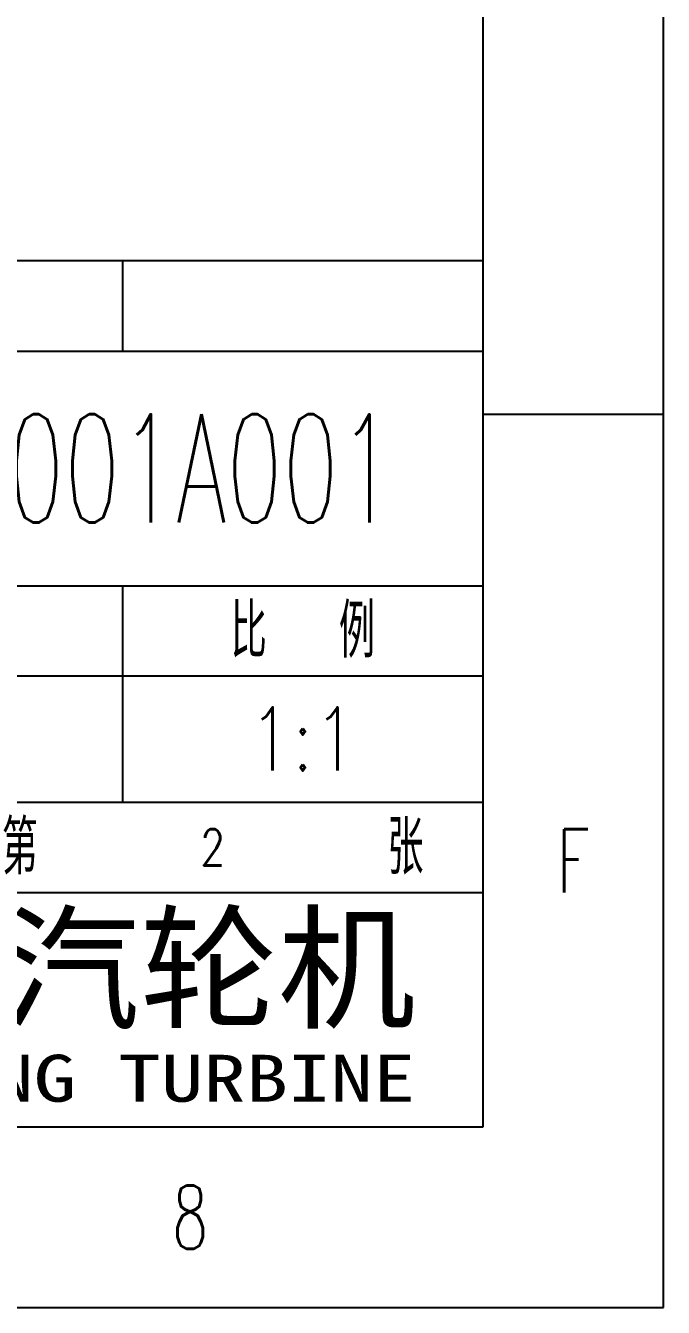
# Model space of a CAD drawing. Header units: millimetres. Extents: x 0 to 420, y 0 to 297.
# Drawn here: x 384.6 to 420, y 0 to 71 of the extents above; entities that cross this region are included whole.
import ezdxf
from ezdxf.enums import TextEntityAlignment as Align

# ---------------------------------------------------------------- set-up
doc = ezdxf.new("R2010")
doc.units = ezdxf.units.MM
doc.layers.add('PDM_Title', color=7, linetype='Continuous')
doc.styles.add('HZ', font='TXT.SHX', dxfattribs={"width": 0.667, "bigfont": 'HZTXT.SHX'})
doc.styles.add('pdmHT', font='SIMHEI.TTF')

# ---------------------------------------------------------------- blocks, each defined once
blk = doc.blocks.new('FitPDM_DWGFrame')
at = {"layer": 'PDM_Title', "color": 2}
for p, q in [((420, 0), (420, 297)), ((390, 58), (390, 53)), ((350, 53), (410, 53)), ((410, 49.5), (420, 49.5)), ((350, 40), (410, 40)), ((390, 40), (390, 28)), ((350, 35), (410, 35)), ((350, 28), (410, 28)), ((350, 23), (410, 23)), ((0, 0), (420, 0))]:
    blk.add_line(p, q, dxfattribs=at)
at = {"layer": 'PDM_Title', "color": 0}
for p, q in [((410, 10), (410, 287)), ((410, 58), (230, 58)), ((25, 10), (410, 10))]:
    blk.add_line(p, q, dxfattribs=at)
at = {"layer": 'PDM_Title', "color": 2, "style": 'HZ'}
for s, height, width, p in [('A012B-000001A001', 6, 0.604169, (380, 46.5)), ('比\u3000\u3000例', 3, 0.667, (400, 37.5)), ('1:1', 3.5, 0.8, (400, 31.5)), ('第          张', 3, 0.667, (395, 25.5)), ('2', 2, 0.8, (395, 25.5)), ('F', 3.5, 0.667, (415, 24.75)), ('8', 3.5, 0.667, (393.75, 5))]:
    blk.add_text(s, height=height, dxfattribs=dict(at, width=width)).set_placement(p, align=Align.MIDDLE_CENTER)
at = {"layer": 'PDM_Title', "color": 2, "style": 'pdmHT'}
for s, height, width, p in [('东方汽轮机', 5.5, 1.02, (368, 16.0426)), ('DONGFANG TURBINE', 2.6, 1.33, (368.6, 11.4))]:
    blk.add_text(s, height=height, dxfattribs=dict(at, width=width)).set_placement(p)

msp = doc.modelspace()

# ---------------------------------------------------------------- block references
at = {"layer": 'PDM_Title'}
msp.add_blockref('FitPDM_DWGFrame', (0, 0), dxfattribs=at)

doc.saveas('drawing.dxf')
